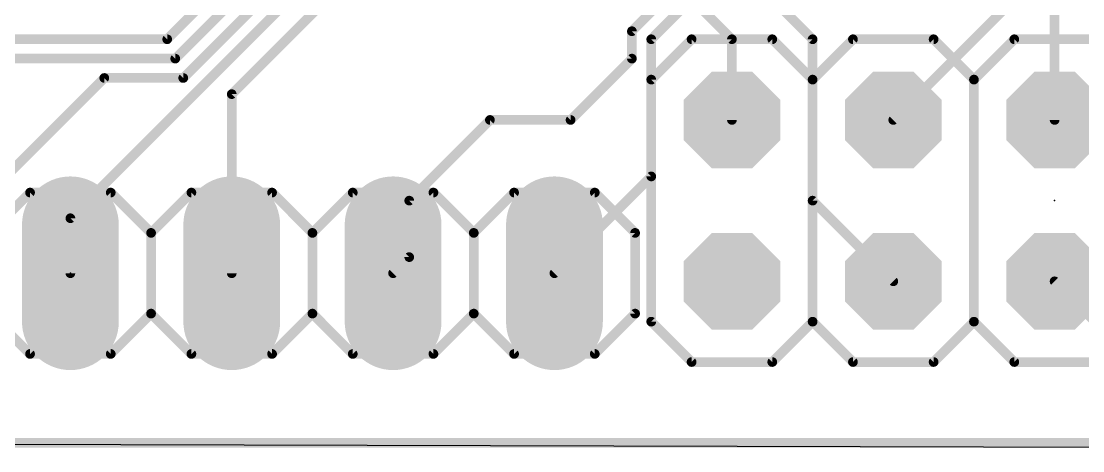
# Model space of a CAD drawing. Extents: x -4.2 to 49.6, y -0.6 to 56.
# Drawn here: x 9.13 to 25.84, y -0.13 to 6.63 of the extents above; entities that cross this region are included whole.
import ezdxf

# ---------------------------------------------------------------- set-up
doc = ezdxf.new("R2010")
doc.units = 0
for name, color, linetype in [('1', 22, 'CONTINUOUS'), ('16', 175, 'CONTINUOUS'), ('17', 82, 'CONTINUOUS'), ('20', 30, 'CONTINUOUS'), ('21', 253, 'CONTINUOUS'), ('23', 7, 'CONTINUOUS'), ('51', 253, 'CONTINUOUS')]:
    doc.layers.add(name, color=color, linetype=linetype)

# ---------------------------------------------------------------- blocks, each defined once
blk = doc.blocks.new('RECT')
blk.add_solid([(-0.5, -0.5), (0.5, -0.5), (-0.5, 0.5), (0.5, 0.5)])
blk = doc.blocks.new('OCTAGONP')
at = {"const_width": 0.5}
blk.add_lwpolyline([(-0.25, -0.1036), (-0.25, 0.1036), (-0.1036, 0.25), (0.1036, 0.25), (0.25, 0.1036), (0.25, -0.1036), (0.1036, -0.25), (-0.1036, -0.25), (-0.25, -0.1036), (-0.25, 0.1036)], dxfattribs=at)
blk = doc.blocks.new('LONGP100')
at = {"const_width": 1}
blk.add_lwpolyline([(-0.5, 0), (0.5, 0)], dxfattribs=at)
at = {"const_width": 0.5}
for points in [[(-0.5, 0.25, 1), (-0.5, -0.25)], [(0.5, -0.25, 1), (0.5, 0.25)]]:
    blk.add_lwpolyline(points, format="xyb", dxfattribs=at)

msp = doc.modelspace()

# ---------------------------------------------------------------- linework, layer by layer
at = {"layer": '1', "const_width": 0.1524}
for points in [[(20.32, 6.35), (19.05, 7.62)], [(20.193, 7.747), (21.59, 6.35)], [(20.32, 5.08), (20.32, 6.35)], [(21.59, 6.35), (21.59, 3.81)], [(21.59, 3.81), (22.86, 2.54)], [(25.4, 2.54), (26.67, 1.27)], [(0, 0), (46.99, 0)]]:
    msp.add_lwpolyline(points, dxfattribs=at)
at = {"layer": '1', "const_width": 0.0762}
for points in [[(20.3581, 6.35, 1), (20.2819, 6.35)], [(20.2931, 6.3231, 1), (20.3469, 6.3769)], [(21.6281, 6.35, 1), (21.5519, 6.35)], [(21.5631, 6.3231, 1), (21.6169, 6.3769)], [(20.2819, 5.08, 1), (20.3581, 5.08)], [(21.5519, 3.81, 1), (21.6281, 3.81)], [(21.6169, 3.8369, 1), (21.5631, 3.7831)], [(22.8331, 2.5131, 1), (22.8869, 2.5669)], [(25.4269, 2.5669, 1), (25.3731, 2.5131)]]:
    msp.add_lwpolyline(points, format="xyb", dxfattribs=at)
at = {"layer": '16', "const_width": 0.1524}
for points in [[(25.4, 5.08), (25.4, 17.78)], [(23.8252, 11.5563), (18.7452, 6.4763)], [(24.13, 11.43), (19.05, 6.35)], [(13.97, 8.89), (11.43, 6.35)], [(14.0963, 8.5852), (11.5563, 6.0452)], [(11.6825, 5.7404), (14.2225, 8.2804)], [(13.9932, 7.62), (9.906, 3.5328)], [(14.2748, 7.3152), (12.446, 5.4864)], [(22.86, 5.08), (24.638, 6.858)], [(18.7452, 6.4763), (18.7452, 6.0452)], [(11.43, 6.35), (3.81, 6.35)], [(19.05, 4.191), (19.05, 6.35)], [(11.5563, 6.0452), (6.35, 6.0452)], [(18.7452, 6.0452), (17.78, 5.08)], [(7.366, 2.667), (10.4394, 5.7404)], [(10.4394, 5.7404), (11.6825, 5.7404)], [(12.446, 5.4864), (12.446, 2.667)], [(16.51, 5.08), (15.24, 3.81)], [(17.78, 5.08), (16.51, 5.08)], [(17.526, 2.667), (19.05, 4.191)], [(15.24, 3.81), (15.24, 2.921)], [(9.906, 3.5328), (9.906, 2.667)], [(15.24, 2.921), (14.986, 2.667)], [(49.53, 0), (0, 0)]]:
    msp.add_lwpolyline(points, dxfattribs=at)
at = {"layer": '16', "const_width": 0.0762}
for points in [[(18.7833, 6.4763, 1), (18.7071, 6.4763)], [(18.7183, 6.5032, 1), (18.7721, 6.4493)], [(11.4031, 6.3769, 1), (11.4569, 6.3231)], [(11.43, 6.3119, 1), (11.43, 6.3881)], [(19.0881, 6.35, 1), (19.0119, 6.35)], [(19.0231, 6.3769, 1), (19.0769, 6.3231)], [(11.5293, 6.0721, 1), (11.5832, 6.0183)], [(11.5563, 6.0071, 1), (11.5563, 6.0833)], [(18.7071, 6.0452, 1), (18.7833, 6.0452)], [(18.7721, 6.0183, 1), (18.7183, 6.0721)], [(10.4394, 5.7785, 1), (10.4394, 5.7023)], [(10.4663, 5.7135, 1), (10.4125, 5.7673)], [(11.6556, 5.7673, 1), (11.7095, 5.7135)], [(11.6825, 5.7023, 1), (11.6825, 5.7785)], [(12.4841, 5.4864, 1), (12.4079, 5.4864)], [(12.4191, 5.5133, 1), (12.4729, 5.4595)], [(16.51, 5.1181, 1), (16.51, 5.0419)], [(16.5369, 5.0531, 1), (16.4831, 5.1069)], [(17.7531, 5.1069, 1), (17.8069, 5.0531)], [(17.78, 5.0419, 1), (17.78, 5.1181)], [(22.8331, 5.1069, 1), (22.8869, 5.0531)], [(25.3619, 5.08, 1), (25.4381, 5.08)], [(19.0119, 4.191, 1), (19.0881, 4.191)], [(19.0769, 4.1641, 1), (19.0231, 4.2179)], [(15.2781, 3.81, 1), (15.2019, 3.81)], [(15.2131, 3.8369, 1), (15.2669, 3.7831)], [(9.9441, 3.5328, 1), (9.8679, 3.5328)], [(9.8791, 3.5598, 1), (9.9329, 3.5059)], [(15.2019, 2.921, 1), (15.2781, 2.921)], [(15.2669, 2.8941, 1), (15.2131, 2.9479)], [(9.8679, 2.667, 1), (9.9441, 2.667)], [(12.4079, 2.667, 1), (12.4841, 2.667)], [(14.9591, 2.6939, 1), (15.0129, 2.6401)], [(17.4991, 2.6939, 1), (17.5529, 2.6401)]]:
    msp.add_lwpolyline(points, format="xyb", dxfattribs=at)
at = {"layer": '20'}
msp.add_line((0, 0), (45.644, -0.127), dxfattribs=at)
at = {"layer": '21', "const_width": 0.1524}
for points in [[(19.685, 6.35), (19.05, 5.715)], [(20.955, 6.35), (19.685, 6.35)], [(21.59, 5.715), (20.955, 6.35)], [(22.225, 6.35), (21.59, 5.715)], [(23.495, 6.35), (22.225, 6.35)], [(24.13, 5.715), (23.495, 6.35)], [(24.765, 6.35), (24.13, 5.715)], [(26.035, 6.35), (24.765, 6.35)], [(19.05, 1.905), (19.05, 5.715)], [(21.59, 1.905), (21.59, 5.715)], [(24.13, 1.905), (24.13, 5.715)], [(8.636, 3.302), (9.271, 3.937)], [(9.271, 3.937), (10.541, 3.937)], [(11.176, 3.302), (10.541, 3.937)], [(11.176, 3.302), (11.811, 3.937)], [(11.811, 3.937), (13.081, 3.937)], [(13.081, 3.937), (13.716, 3.302)], [(13.716, 3.302), (14.351, 3.937)], [(14.351, 3.937), (15.621, 3.937)], [(15.621, 3.937), (16.256, 3.302)], [(16.256, 3.302), (16.891, 3.937)], [(16.891, 3.937), (18.161, 3.937)], [(18.796, 3.302), (18.161, 3.937)], [(11.176, 2.032), (11.176, 3.302)], [(13.716, 2.032), (13.716, 3.302)], [(16.256, 2.032), (16.256, 3.302)], [(18.796, 2.032), (18.796, 3.302)], [(9.271, 1.397), (8.636, 2.032)], [(10.541, 1.397), (11.176, 2.032)], [(11.811, 1.397), (11.176, 2.032)], [(13.716, 2.032), (13.081, 1.397)], [(14.351, 1.397), (13.716, 2.032)], [(16.256, 2.032), (15.621, 1.397)], [(16.891, 1.397), (16.256, 2.032)], [(18.161, 1.397), (18.796, 2.032)], [(19.685, 1.27), (19.05, 1.905)], [(21.59, 1.905), (20.955, 1.27)], [(22.225, 1.27), (21.59, 1.905)], [(24.13, 1.905), (23.495, 1.27)], [(24.765, 1.27), (24.13, 1.905)], [(10.541, 1.397), (9.271, 1.397)], [(13.081, 1.397), (11.811, 1.397)], [(15.621, 1.397), (14.351, 1.397)], [(18.161, 1.397), (16.891, 1.397)], [(20.955, 1.27), (19.685, 1.27)], [(23.495, 1.27), (22.225, 1.27)], [(26.035, 1.27), (24.765, 1.27)]]:
    msp.add_lwpolyline(points, dxfattribs=at)
at = {"layer": '21', "const_width": 0.0762}
for points in [[(19.685, 6.3881, 1), (19.685, 6.3119)], [(19.7119, 6.3231, 1), (19.6581, 6.3769)], [(20.9819, 6.3769, 1), (20.9281, 6.3231)], [(20.955, 6.3119, 1), (20.955, 6.3881)], [(22.225, 6.3881, 1), (22.225, 6.3119)], [(22.2519, 6.3231, 1), (22.1981, 6.3769)], [(23.5219, 6.3769, 1), (23.4681, 6.3231)], [(23.495, 6.3119, 1), (23.495, 6.3881)], [(24.765, 6.3881, 1), (24.765, 6.3119)], [(24.7919, 6.3231, 1), (24.7381, 6.3769)], [(19.0881, 5.715, 1), (19.0119, 5.715)], [(19.0231, 5.7419, 1), (19.0769, 5.6881)], [(21.6281, 5.715, 1), (21.5519, 5.715)], [(21.5631, 5.7419, 1), (21.6169, 5.6881)], [(21.5631, 5.6881, 1), (21.6169, 5.7419)], [(24.1681, 5.715, 1), (24.0919, 5.715)], [(24.1031, 5.7419, 1), (24.1569, 5.6881)], [(24.1031, 5.6881, 1), (24.1569, 5.7419)], [(9.271, 3.9751, 1), (9.271, 3.8989)], [(9.2979, 3.9101, 1), (9.2441, 3.9639)], [(10.5679, 3.9639, 1), (10.5141, 3.9101)], [(10.541, 3.8989, 1), (10.541, 3.9751)], [(11.811, 3.9751, 1), (11.811, 3.8989)], [(11.8379, 3.9101, 1), (11.7841, 3.9639)], [(13.1079, 3.9639, 1), (13.0541, 3.9101)], [(13.081, 3.8989, 1), (13.081, 3.9751)], [(14.351, 3.9751, 1), (14.351, 3.8989)], [(14.3779, 3.9101, 1), (14.3241, 3.9639)], [(15.6479, 3.9639, 1), (15.5941, 3.9101)], [(15.621, 3.8989, 1), (15.621, 3.9751)], [(16.891, 3.9751, 1), (16.891, 3.8989)], [(16.9179, 3.9101, 1), (16.8641, 3.9639)], [(18.1879, 3.9639, 1), (18.1341, 3.9101)], [(18.161, 3.8989, 1), (18.161, 3.9751)], [(11.2141, 3.302, 1), (11.1379, 3.302)], [(11.1491, 3.3289, 1), (11.2029, 3.2751)], [(11.1491, 3.2751, 1), (11.2029, 3.3289)], [(13.7541, 3.302, 1), (13.6779, 3.302)], [(13.6891, 3.3289, 1), (13.7429, 3.2751)], [(13.6891, 3.2751, 1), (13.7429, 3.3289)], [(16.2941, 3.302, 1), (16.2179, 3.302)], [(16.2291, 3.3289, 1), (16.2829, 3.2751)], [(16.2291, 3.2751, 1), (16.2829, 3.3289)], [(18.8341, 3.302, 1), (18.7579, 3.302)], [(18.7691, 3.2751, 1), (18.8229, 3.3289)], [(11.1379, 2.032, 1), (11.2141, 2.032)], [(11.2029, 2.0589, 1), (11.1491, 2.0051)], [(11.2029, 2.0051, 1), (11.1491, 2.0589)], [(13.6779, 2.032, 1), (13.7541, 2.032)], [(13.7429, 2.0589, 1), (13.6891, 2.0051)], [(13.7429, 2.0051, 1), (13.6891, 2.0589)], [(16.2179, 2.032, 1), (16.2941, 2.032)], [(16.2829, 2.0589, 1), (16.2291, 2.0051)], [(16.2829, 2.0051, 1), (16.2291, 2.0589)], [(18.7579, 2.032, 1), (18.8341, 2.032)], [(18.8229, 2.0051, 1), (18.7691, 2.0589)], [(19.0119, 1.905, 1), (19.0881, 1.905)], [(19.0769, 1.9319, 1), (19.0231, 1.8781)], [(21.5519, 1.905, 1), (21.6281, 1.905)], [(21.6169, 1.9319, 1), (21.5631, 1.8781)], [(21.6169, 1.8781, 1), (21.5631, 1.9319)], [(24.0919, 1.905, 1), (24.1681, 1.905)], [(24.1569, 1.9319, 1), (24.1031, 1.8781)], [(24.1569, 1.8781, 1), (24.1031, 1.9319)], [(9.271, 1.4351, 1), (9.271, 1.3589)], [(9.2441, 1.3701, 1), (9.2979, 1.4239)], [(10.5141, 1.4239, 1), (10.5679, 1.3701)], [(10.541, 1.3589, 1), (10.541, 1.4351)], [(11.811, 1.4351, 1), (11.811, 1.3589)], [(11.7841, 1.3701, 1), (11.8379, 1.4239)], [(13.0541, 1.4239, 1), (13.1079, 1.3701)], [(13.081, 1.3589, 1), (13.081, 1.4351)], [(14.351, 1.4351, 1), (14.351, 1.3589)], [(14.3241, 1.3701, 1), (14.3779, 1.4239)], [(15.5941, 1.4239, 1), (15.6479, 1.3701)], [(15.621, 1.3589, 1), (15.621, 1.4351)], [(16.891, 1.4351, 1), (16.891, 1.3589)], [(16.8641, 1.3701, 1), (16.9179, 1.4239)], [(18.1341, 1.4239, 1), (18.1879, 1.3701)], [(18.161, 1.3589, 1), (18.161, 1.4351)], [(19.685, 1.3081, 1), (19.685, 1.2319)], [(20.955, 1.2319, 1), (20.955, 1.3081)], [(22.225, 1.3081, 1), (22.225, 1.2319)], [(23.495, 1.2319, 1), (23.495, 1.3081)], [(24.765, 1.3081, 1), (24.765, 1.2319)], [(19.6581, 1.2431, 1), (19.7119, 1.2969)], [(20.9281, 1.2969, 1), (20.9819, 1.2431)], [(22.1981, 1.2431, 1), (22.2519, 1.2969)], [(23.4681, 1.2969, 1), (23.5219, 1.2431)], [(24.7381, 1.2431, 1), (24.7919, 1.2969)]]:
    msp.add_lwpolyline(points, format="xyb", dxfattribs=at)
at = {"layer": '23'}
for p in [(25.4, 3.81), (9.906, 2.667)]:
    msp.add_point(p, dxfattribs=at)

# ---------------------------------------------------------------- block references
at = {"layer": '17', "xscale": 1.524, "yscale": 1.524}
for name, p, rotation in [('OCTAGONP', (20.32, 5.08), 180), ('OCTAGONP', (20.32, 5.08), 180), ('OCTAGONP', (22.86, 5.08), 180), ('OCTAGONP', (22.86, 5.08), 180), ('OCTAGONP', (25.4, 5.08), 180), ('OCTAGONP', (25.4, 5.08), 180), ('LONGP100', (9.906, 2.667), 270), ('LONGP100', (9.906, 2.667), 270), ('LONGP100', (12.446, 2.667), 270), ('LONGP100', (12.446, 2.667), 270), ('LONGP100', (14.986, 2.667), 270), ('LONGP100', (14.986, 2.667), 270), ('LONGP100', (17.526, 2.667), 270), ('LONGP100', (17.526, 2.667), 270), ('OCTAGONP', (20.32, 2.54), 180), ('OCTAGONP', (20.32, 2.54), 180), ('OCTAGONP', (22.86, 2.54), 180), ('OCTAGONP', (22.86, 2.54), 180), ('OCTAGONP', (25.4, 2.54), 180), ('OCTAGONP', (25.4, 2.54), 180)]:
    msp.add_blockref(name, p, dxfattribs=dict(at, rotation=rotation))
at = {"layer": '51', "xscale": 0.508, "yscale": 0.508, "rotation": 180}
for p in [(20.32, 5.08), (22.86, 5.08), (25.4, 5.08), (9.906, 2.667), (12.446, 2.667), (14.986, 2.667), (17.526, 2.667), (20.32, 2.54), (22.86, 2.54), (25.4, 2.54)]:
    msp.add_blockref('RECT', p, dxfattribs=at)

doc.saveas('drawing.dxf')
